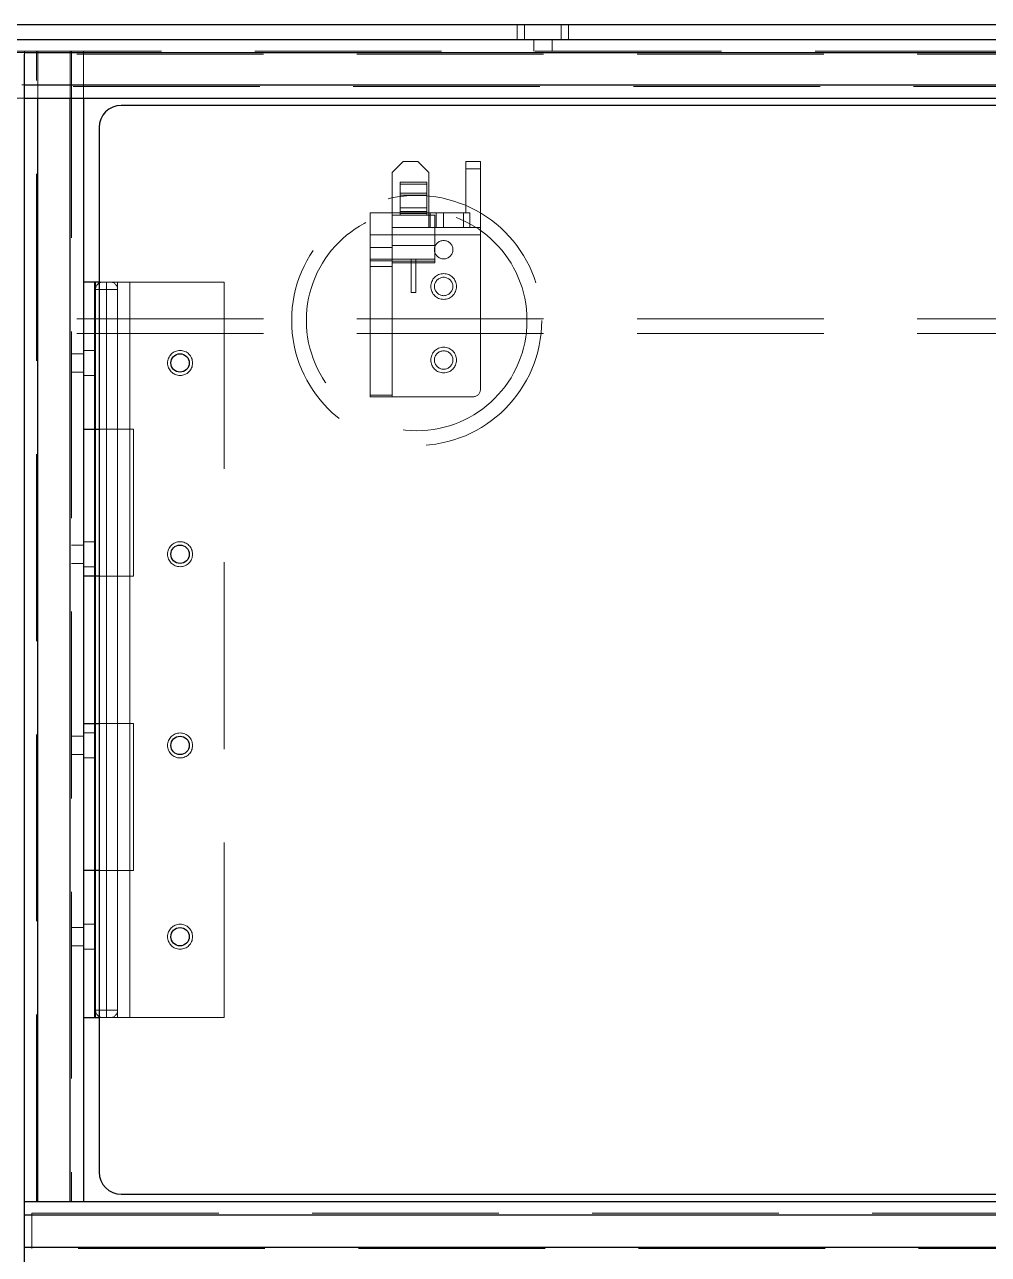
# Model space of a CAD drawing. Header units: millimetres. Extents: x 108 to 5832, y 144 to 4056.
# Drawn here: x 1469.8 to 1600.9, y 1604.6 to 1771.8 of the extents above; entities that cross this region are included whole.
import ezdxf

# ---------------------------------------------------------------- set-up
doc = ezdxf.new("R2010")
doc.units = ezdxf.units.MM
doc.header["$LTSCALE"] = 20
doc.linetypes.add('HIDDEN', pattern=[1.905, 1.27, -0.635])

msp = doc.modelspace()

# ---------------------------------------------------------------- linework, layer by layer
at = {"color": 7, "linetype": 'Continuous', "lineweight": 25}
for p, q in [((1119.8, 1771.81), (2765.8, 1771.81)), ((1467.8, 1769.81), (2765.8, 1769.81)), ((1469.8, 1131.81), (1469.8, 1767.81)), ((1469.8, 1761.81), (2759.1, 1761.81)), ((1477.8, 1761.81), (1477.8, 1736.81)), ((1684.95, 1760.81), (1482.95, 1760.81)), ((1479.95, 1757.81), (1479.95, 1615.81)), ((1477.8, 1736.81), (1477.8, 1716.81)), ((1479.95, 1736.81), (1477.8, 1736.81)), ((1477.8, 1716.81), (1479.95, 1716.81)), ((1477.8, 1716.81), (1477.8, 1696.81)), ((1477.8, 1696.81), (1477.8, 1676.81)), ((1479.95, 1696.81), (1477.8, 1696.81)), ((1477.8, 1676.81), (1479.95, 1676.81)), ((1477.8, 1676.81), (1477.8, 1656.81)), ((1477.8, 1656.81), (1477.8, 1636.81)), ((1479.95, 1656.81), (1477.8, 1656.81)), ((1477.8, 1636.81), (1479.95, 1636.81)), ((1477.8, 1636.81), (1477.8, 1611.81)), ((1469.8, 1611.81), (2759.8, 1611.81)), ((1482.95, 1612.81), (1684.95, 1612.81)), ((1469.8, 1610.01), (2759.8, 1610.01)), ((1469.8, 1605.61), (2759.8, 1605.61))]:
    msp.add_line(p, q, dxfattribs=at)
at = {"color": 1, "linetype": 'HIDDEN', "lineweight": 18}
for p, q in [((1536.8, 1771.81), (1536.8, 1769.81)), ((1537.8, 1771.81), (1537.8, 1769.81)), ((1542.8, 1769.81), (1542.8, 1771.81)), ((1543.8, 1769.81), (1543.8, 1771.81)), ((1539.05, 1769.81), (1539.05, 1768.21)), ((1541.55, 1768.21), (1541.55, 1769.81)), ((1057.8, 1767.81), (2727.8, 1767.81)), ((1119.6, 1768.01), (2766, 1768.01)), ((1120.11, 1768.21), (2765.5, 1768.21)), ((2765.3, 1768.01), (1120.31, 1768.01)), ((1469.8, 1767.81), (1469.8, 1768.21)), ((1471.4, 1611.81), (1471.4, 1768.21)), ((1471.6, 1768.21), (1471.6, 1611.81)), ((1471.6, 1761.81), (1471.6, 1768.21)), ((1476, 1611.81), (1476, 1768.21)), ((1476, 1761.81), (1476, 1768.21)), ((1476.2, 1768.21), (1476.2, 1611.81)), ((1477.8, 1768.21), (1477.8, 1761.81)), ((1126.51, 1763.61), (2759.1, 1763.61)), ((1126.51, 1763.61), (1469.8, 1763.61)), ((2759.1, 1763.41), (1126.51, 1763.41)), ((1469.8, 1761.81), (1468.4, 1761.81)), ((1521.3, 1753.21), (1519.8, 1751.71)), ((1521.3, 1753.21), (1523.3, 1753.21)), ((1524.8, 1751.71), (1523.3, 1753.21)), ((1529.8, 1752.21), (1529.8, 1753.21)), ((1529.8, 1753.21), (1531.8, 1753.21)), ((1531.8, 1753.21), (1531.8, 1752.21)), ((1519.8, 1751.71), (1519.8, 1744.21)), ((1524.8, 1751.71), (1524.8, 1744.21)), ((1531.8, 1752.21), (1529.8, 1752.21)), ((1529.8, 1746.21), (1529.8, 1752.21)), ((1531.8, 1744.21), (1531.8, 1752.21)), ((1520.9, 1750.41), (1524.5, 1750.41)), ((1520.9, 1750.12), (1520.9, 1750.41)), ((1520.9, 1750.12), (1524.5, 1750.12)), ((1520.9, 1748.91), (1520.9, 1750.12)), ((1520.9, 1748.91), (1524.5, 1748.91)), ((1520.9, 1748.62), (1520.9, 1748.91)), ((1524.5, 1750.12), (1524.5, 1750.41)), ((1524.5, 1748.91), (1524.5, 1750.12)), ((1524.5, 1748.62), (1524.5, 1748.91)), ((1520.9, 1748.62), (1524.5, 1748.62)), ((1520.9, 1746.15), (1520.9, 1748.62)), ((1524.5, 1746.15), (1524.5, 1748.62)), ((1516.8, 1746.21), (1516.8, 1739.68)), ((1519.8, 1746.21), (1516.8, 1746.21)), ((1524.8, 1746.21), (1519.8, 1746.21)), ((1519.8, 1745.91), (1525.6, 1745.91)), ((1524.5, 1746.91), (1520.9, 1746.91)), ((1520.9, 1746.41), (1524.5, 1746.41)), ((1520.9, 1746.15), (1524.5, 1746.15)), ((1520.9, 1745.91), (1520.9, 1746.15)), ((1524.5, 1745.91), (1524.5, 1746.15)), ((1524.8, 1746.21), (1524.97, 1746.21)), ((1524.97, 1746.21), (1524.97, 1744.21)), ((1524.97, 1746.21), (1529.51, 1746.21)), ((1525.6, 1739.91), (1525.6, 1745.91)), ((1525.8, 1746.21), (1525.8, 1744.21)), ((1526.8, 1744.21), (1526.8, 1746.21)), ((1529.51, 1744.21), (1529.51, 1746.21)), ((1529.51, 1746.21), (1530.34, 1746.21)), ((1530.34, 1746.21), (1530.34, 1744.21)), ((1519.8, 1744.21), (1524.8, 1744.21)), ((1519.8, 1739.68), (1519.8, 1744.21)), ((1524.97, 1744.21), (1524.8, 1744.21)), ((1529.51, 1744.21), (1524.97, 1744.21)), ((1530.34, 1744.21), (1529.51, 1744.21)), ((1531.8, 1744.21), (1530.34, 1744.21)), ((1531.8, 1744.21), (1531.8, 1743.21)), ((1516.8, 1743.21), (1519.8, 1743.21)), ((1531.8, 1743.21), (1519.8, 1743.21)), ((1531.8, 1722.21), (1531.8, 1743.21)), ((1519.8, 1741.51), (1516.8, 1741.51)), ((1525.6, 1741.76), (1519.8, 1741.76)), ((1516.8, 1739.91), (1519.8, 1739.91)), ((1516.8, 1739.68), (1519.8, 1739.68)), ((1516.8, 1738.91), (1516.8, 1739.68)), ((1519.8, 1738.91), (1516.8, 1738.91)), ((1516.8, 1721.45), (1516.8, 1738.91)), ((1519.8, 1739.91), (1525.6, 1739.91)), ((1519.8, 1739.68), (1519.8, 1738.91)), ((1519.8, 1739.66), (1525.6, 1739.66)), ((1525.6, 1739.41), (1519.8, 1739.41)), ((1519.8, 1721.45), (1519.8, 1738.91)), ((1522.4, 1735.41), (1522.4, 1739.91)), ((1523, 1735.41), (1523, 1739.91)), ((1525.6, 1739.41), (1525.6, 1739.91)), ((1479.3, 1736.81), (1479.3, 1716.81)), ((1479.45, 1736.81), (1479.45, 1716.81)), ((1479.45, 1735.81), (1482.45, 1735.81)), ((1479.45, 1735.81), (1479.45, 1637.81)), ((1480.95, 1736.81), (1479.95, 1736.81)), ((1480.95, 1716.81), (1480.95, 1736.81)), ((1480.95, 1736.81), (1496.95, 1736.81)), ((1482.45, 1716.81), (1482.45, 1736.81)), ((1482.45, 1637.81), (1482.45, 1735.81)), ((1484.1, 1716.81), (1484.1, 1736.81)), ((1496.95, 1736.81), (1496.95, 1636.81)), ((1522.4, 1735.41), (1523, 1735.41)), ((1057.8, 1731.81), (2727.8, 1731.81)), ((1057.8, 1729.81), (2727.8, 1729.81)), ((1479.3, 1727.51), (1477.8, 1727.51)), ((1477.8, 1727.06), (1476.2, 1727.06)), ((1476.2, 1724.56), (1477.8, 1724.56)), ((1477.8, 1724.11), (1479.3, 1724.11)), ((1516.8, 1721.45), (1519.8, 1721.45)), ((1516.8, 1721.21), (1516.8, 1721.45)), ((1519.8, 1721.21), (1516.8, 1721.21)), ((1519.8, 1721.45), (1519.8, 1721.21)), ((1519.8, 1721.21), (1530.8, 1721.21)), ((1479.3, 1716.81), (1479.3, 1696.81)), ((1479.45, 1716.81), (1479.45, 1696.81)), ((1479.95, 1716.81), (1480.95, 1716.81)), ((1484.6, 1716.81), (1480.95, 1716.81)), ((1480.95, 1696.81), (1480.95, 1716.81)), ((1482.45, 1696.81), (1482.45, 1716.81)), ((1484.1, 1696.81), (1484.1, 1716.81)), ((1484.6, 1696.81), (1484.6, 1716.81)), ((1477.8, 1701.06), (1476.2, 1701.06)), ((1479.3, 1701.51), (1477.8, 1701.51)), ((1476.2, 1698.56), (1477.8, 1698.56)), ((1477.8, 1698.11), (1479.3, 1698.11)), ((1479.3, 1696.81), (1479.3, 1676.81)), ((1479.45, 1696.81), (1479.45, 1676.81)), ((1480.95, 1696.81), (1479.95, 1696.81)), ((1480.95, 1676.81), (1480.95, 1696.81)), ((1480.95, 1696.81), (1484.6, 1696.81)), ((1482.45, 1676.81), (1482.45, 1696.81)), ((1484.1, 1676.81), (1484.1, 1696.81)), ((1479.3, 1675.51), (1477.8, 1675.51)), ((1479.3, 1676.81), (1479.3, 1656.81)), ((1479.45, 1676.81), (1479.45, 1656.81)), ((1479.95, 1676.81), (1480.95, 1676.81)), ((1484.6, 1676.81), (1480.95, 1676.81)), ((1480.95, 1656.81), (1480.95, 1676.81)), ((1482.45, 1656.81), (1482.45, 1676.81)), ((1484.1, 1656.81), (1484.1, 1676.81)), ((1484.6, 1656.81), (1484.6, 1676.81)), ((1477.8, 1675.06), (1476.2, 1675.06)), ((1476.2, 1672.56), (1477.8, 1672.56)), ((1477.8, 1672.11), (1479.3, 1672.11)), ((1479.3, 1656.81), (1479.3, 1636.81)), ((1479.45, 1656.81), (1479.45, 1636.81)), ((1480.95, 1656.81), (1479.95, 1656.81)), ((1480.95, 1636.81), (1480.95, 1656.81)), ((1480.95, 1656.81), (1484.6, 1656.81)), ((1482.45, 1636.81), (1482.45, 1656.81)), ((1484.1, 1636.81), (1484.1, 1656.81)), ((1477.8, 1649.06), (1476.2, 1649.06)), ((1479.3, 1649.51), (1477.8, 1649.51)), ((1476.2, 1646.56), (1477.8, 1646.56)), ((1477.8, 1646.11), (1479.3, 1646.11)), ((1482.45, 1637.81), (1479.45, 1637.81)), ((1479.95, 1636.81), (1480.95, 1636.81)), ((1496.95, 1636.81), (1480.95, 1636.81)), ((1470.8, 1610.21), (2759.8, 1610.21)), ((1470.8, 1610.01), (1470.8, 1610.21)), ((1470.8, 1605.61), (1470.8, 1610.01)), ((2759.8, 1610.01), (1470.8, 1610.01)), ((1470.8, 1605.61), (2759.8, 1605.61)), ((1470.8, 1605.41), (1470.8, 1605.61)), ((2759.8, 1605.41), (1470.8, 1605.41))]:
    msp.add_line(p, q, dxfattribs=at)
at = {"color": 8, "linetype": 'Continuous', "lineweight": 25}
for p, q in [((1469.79, 1768.01), (2765.3, 1768.01)), ((1469.8, 1763.61), (2759.1, 1763.61)), ((1471.6, 1611.81), (1471.6, 1761.81)), ((1476, 1611.81), (1476, 1761.81))]:
    msp.add_line(p, q, dxfattribs=at)
at = {"color": 1, "linetype": 'HIDDEN', "lineweight": 18}
for centre, radius in [((1523.13, 1731.59), 17), ((1523.13, 1731.59), 15), ((1526.8, 1741.21), 1.25), ((1526.8, 1736.21), 1.75), ((1526.8, 1736.21), 1.25), ((1490.95, 1725.81), 1.7), ((1526.8, 1726.21), 1.75), ((1526.8, 1726.21), 1.25), ((1490.95, 1699.81), 1.7), ((1490.95, 1673.81), 1.7), ((1490.95, 1647.81), 1.7)]:
    msp.add_circle(centre, radius, dxfattribs=at)
at = {"color": 7, "linetype": 'Continuous', "lineweight": 25}
for centre in [(1490.95, 1725.81), (1490.95, 1699.81), (1490.95, 1673.81), (1490.95, 1647.81)]:
    msp.add_circle(centre, 1.25, dxfattribs=at)
for centre, start, end in [((1482.95, 1757.81), 90, 180), ((1482.95, 1615.81), 180, 270)]:
    msp.add_arc(centre, 3, start, end, dxfattribs=at)
at = {"color": 1, "linetype": 'HIDDEN', "lineweight": 18}
for centre, start, end in [((1480.45, 1735.81), 90, 180), ((1481.45, 1735.81), 0, 90), ((1530.8, 1722.21), 270, 0), ((1480.45, 1637.81), 180, 270), ((1481.45, 1637.81), 270, 0)]:
    msp.add_arc(centre, 1, start, end, dxfattribs=at)

doc.saveas('drawing.dxf')
